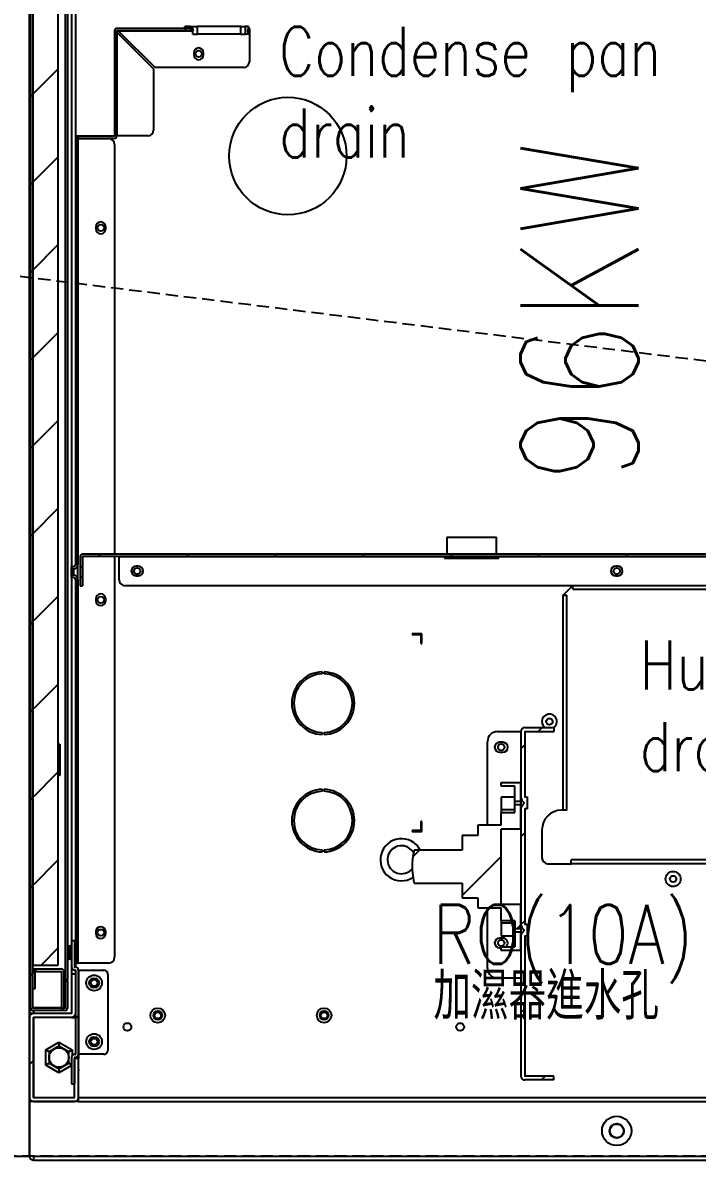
# Model space of a CAD drawing. Extents: x 225000 to 2157367, y 208400 to 840900.
# Drawn here: x 506562 to 506907, y 406400 to 406981 of the extents above; entities that cross this region are included whole.
import ezdxf
from ezdxf.enums import TextEntityAlignment as Align

# ---------------------------------------------------------------- set-up
doc = ezdxf.new("R2010")
doc.units = 0
doc.header["$LTSCALE"] = 10
doc.linetypes.add('XFDP20-DC-PH1$0$HIDDEN2', pattern=[0.1875, 0.125, -0.0625])
for name, color, linetype in [('XFDP20-DC-PH1$0$A-EQ (PH1)', 15, 'XFDP20-DC-PH1$0$HIDDEN2'), ('XFM2Q20-DC$0$EQUIP-01', 3, 'Continuous'), ('XFM2Q20-DC$0$RACK-DC1-600X1200', 6, 'Continuous')]:
    doc.layers.add(name, color=color, linetype=linetype)
doc.styles.add('XFM2Q20-DC$0$XOL30-HVAC-EQ-L194205$0$Standard', font='txt.shx', dxfattribs={"width": 0.8, "bigfont": 'chineset.shx'})
pattern_1 = [(45, (533989.176, 159660.624), (-22.45064, 22.45064), [])]

# ---------------------------------------------------------------- blocks, each defined once
blk = doc.blocks.new('XFDP20-DC-PH1')
at = {"layer": 'XFDP20-DC-PH1$0$A-EQ (PH1)', "ltscale": 5}
blk.add_line((500475.59, 207602.31, 0), (510205.59, 206402.31, 0), dxfattribs=at)
at = {"layer": 'XFDP20-DC-PH1$0$A-EQ (PH1)', "ltscale": 5, "elevation": 0}
blk.add_lwpolyline([(510205.59, 206402.31), (500475.59, 206402.31), (500475.59, 207602.31), (510205.59, 207602.31)], close=True, dxfattribs=at)
blk = doc.blocks.new('XFM2Q20-DC$0$RC-96 KW-加濕型')
at = {"layer": 'XFM2Q20-DC$0$EQUIP-01'}
h = blk.add_hatch(dxfattribs=at)
h.set_pattern_fill('ANSI31', color=256, scale=10, style=0)
h.set_pattern_definition(pattern_1)
edge = h.paths.add_edge_path(flags=0)
edge.add_line((537662.01, 160454.53), (537660.81, 160454.53))
edge.add_line((537660.81, 160454.53), (537660.81, 160440.74))
edge.add_arc((537660.8, 160440.74), 0.01, 270, 360, ccw=False)
edge.add_line((537660.8, 160440.73), (537644.32, 160440.73))
edge.add_arc((537644.32, 160440.74), 0.01, 180, 270, ccw=False)
edge.add_line((537644.31, 160440.74), (537644.31, 161375.32))
edge.add_arc((537644.32, 161375.32), 0.01, 90, 180, ccw=False)
edge.add_line((537644.32, 161375.33), (537660.8, 161375.33))
edge.add_arc((537660.8, 161375.32), 0.01, 0, 90, ccw=False)
edge.add_line((537660.81, 161375.32), (537660.81, 161361.53))
edge.add_line((537660.81, 161361.53), (537662.01, 161361.53))
edge.add_line((537662.01, 161361.53), (537662.01, 161375.32))
edge.add_arc((537660.8, 161375.32), 1.21, 0, 90)
edge.add_line((537660.8, 161376.53), (537644.32, 161376.53))
edge.add_arc((537644.32, 161375.32), 1.21, 90, 180)
edge.add_line((537643.11, 161375.32), (537643.11, 160440.74))
edge.add_arc((537644.32, 160440.74), 1.21, 180, 270)
edge.add_line((537644.32, 160439.53), (537660.8, 160439.53))
edge.add_arc((537660.8, 160440.74), 1.21, 270, 360)
edge.add_line((537662.01, 160440.74), (537662.01, 160454.53))
h = blk.add_hatch(dxfattribs=at)
h.set_pattern_fill('ANSI31', color=256, scale=10, style=0)
h.set_pattern_definition(pattern_1)
h.paths.add_polyline_path([(537657.31, 160462.73), (537657.31, 161353.33), (537644.31, 161353.33), (537644.31, 160462.73)], flags=0)
h = blk.add_hatch(dxfattribs=at)
h.set_pattern_fill('ANSI31', color=256, scale=10, style=0)
h.set_pattern_definition(pattern_1)
edge = h.paths.add_edge_path(flags=0)
edge.add_line((537664.01, 160666.34), (537664.01, 160665.11))
edge.add_line((537664.01, 160665.11), (537665, 160665.11))
edge.add_spline(control_points=[(537665, 160665.11), (537665.07, 160665.11), (537665.14, 160665.11), (537665.21, 160665.12), (537665.44, 160665.14), (537665.68, 160665.21), (537665.89, 160665.31), (537666.05, 160665.38), (537666.21, 160665.47), (537666.34, 160665.58), (537666.52, 160665.72), (537666.67, 160665.88), (537666.8, 160666.06), (537666.95, 160666.27), (537667.06, 160666.5), (537667.13, 160666.75), (537667.18, 160666.95), (537667.21, 160667.16), (537667.21, 160667.36)], knot_values=[0.012492, 0.012492, 0.012492, 0.012492, 0.012694, 0.012694, 0.012694, 0.01341, 0.01341, 0.01341, 0.013935, 0.013935, 0.013935, 0.014597, 0.014597, 0.014597, 0.015361, 0.015361, 0.015361, 0.015982, 0.015982, 0.015982, 0.015982], weights=[1, 1, 1, 1, 1, 1, 1, 1, 1, 1, 1, 1, 1, 1, 1, 1, 1, 1, 1], degree=3, periodic=0)
edge.add_line((537667.21, 160667.36), (537667.21, 160885.02))
edge.add_arc((537667.22, 160885.02), 0.01, 90, 180, ccw=False)
edge.add_line((537667.22, 160885.03), (537686, 160885.03))
edge.add_arc((537686, 160886.24), 1.21, 270, 360)
edge.add_line((537687.21, 160886.24), (537687.21, 160940.02))
edge.add_arc((537687.22, 160940.02), 0.01, 90, 180, ccw=False)
edge.add_line((537687.22, 160940.03), (537725.97, 160940.03))
edge.add_line((537725.97, 160940.03), (537725.97, 160941.23))
edge.add_line((537725.97, 160941.23), (537687.22, 160941.23))
edge.add_arc((537687.22, 160940.02), 1.21, 90, 180)
edge.add_line((537686.01, 160940.02), (537686.01, 160886.24))
edge.add_arc((537686, 160886.24), 0.01, 270, 360, ccw=False)
edge.add_line((537686, 160886.23), (537667.22, 160886.23))
edge.add_arc((537667.22, 160885.02), 1.21, 90, 180)
edge.add_line((537666.01, 160885.02), (537666.01, 160667.36))
edge.add_spline(control_points=[(537666.01, 160667.36), (537666.01, 160667.3), (537666.01, 160667.24), (537666, 160667.18), (537665.98, 160667.07), (537665.94, 160666.96), (537665.88, 160666.86), (537665.82, 160666.76), (537665.75, 160666.67), (537665.66, 160666.59), (537665.61, 160666.55), (537665.56, 160666.51), (537665.5, 160666.47), (537665.4, 160666.42), (537665.29, 160666.38), (537665.18, 160666.36), (537665.12, 160666.35), (537665.06, 160666.34), (537665, 160666.34)], knot_values=[0.005521, 0.005521, 0.005521, 0.005521, 0.005706, 0.005706, 0.005706, 0.006052, 0.006052, 0.006052, 0.006399, 0.006399, 0.006399, 0.006604, 0.006604, 0.006604, 0.006941, 0.006941, 0.006941, 0.007122, 0.007122, 0.007122, 0.007122], weights=[1, 1, 1, 1, 1, 1, 1, 1, 1, 1, 1, 1, 1, 1, 1, 1, 1, 1, 1], degree=3, periodic=0)
edge.add_line((537665, 160666.34), (537664.01, 160666.34))
h = blk.add_hatch(dxfattribs=at)
h.set_pattern_fill('ANSI31', color=256, scale=10, style=0)
h.set_pattern_definition(pattern_1)
edge = h.paths.add_edge_path(flags=0)
edge.add_line((537669.72, 160671.53), (538123.33, 160671.53))
edge.add_line((538123.33, 160671.53), (538123.33, 160672.73))
edge.add_line((538123.33, 160672.73), (537669.72, 160672.73))
edge.add_arc((537669.72, 160671.52), 1.21, 90, 180)
edge.add_line((537668.51, 160671.52), (537668.51, 160666.03))
edge.add_line((537668.51, 160666.03), (537669.71, 160666.03))
edge.add_line((537669.71, 160666.03), (537669.71, 160671.52))
edge.add_arc((537669.72, 160671.52), 0.01, 90, 180, ccw=False)
h = blk.add_hatch(dxfattribs=at)
h.set_pattern_fill('ANSI31', color=256, scale=10, style=0)
h.set_pattern_definition(pattern_1)
edge = h.paths.add_edge_path(flags=0)
edge.add_line((537667.21, 160463.74), (537667.21, 160659.7))
edge.add_spline(control_points=[(537667.21, 160659.7), (537667.21, 160659.83), (537667.2, 160659.95), (537667.18, 160660.08), (537667.16, 160660.21), (537667.12, 160660.35), (537667.07, 160660.48), (537666.98, 160660.73), (537666.84, 160660.97), (537666.66, 160661.18), (537666.5, 160661.37), (537666.3, 160661.54), (537666.07, 160661.66), (537665.86, 160661.79), (537665.61, 160661.88), (537665.36, 160661.92), (537665.24, 160661.94), (537665.12, 160661.95), (537665, 160661.95)], knot_values=[0.013074, 0.013074, 0.013074, 0.013074, 0.01345, 0.01345, 0.01345, 0.013861, 0.013861, 0.013861, 0.014671, 0.014671, 0.014671, 0.015433, 0.015433, 0.015433, 0.01619, 0.01619, 0.01619, 0.016548, 0.016548, 0.016548, 0.016548], weights=[1, 1, 1, 1, 1, 1, 1, 1, 1, 1, 1, 1, 1, 1, 1, 1, 1, 1, 1], degree=3, periodic=0)
edge.add_line((537665, 160661.95), (537664.01, 160661.95))
edge.add_line((537664.01, 160661.95), (537664.01, 160660.72))
edge.add_line((537664.01, 160660.72), (537665, 160660.72))
edge.add_spline(control_points=[(537665, 160660.72), (537665.02, 160660.72), (537665.04, 160660.72), (537665.06, 160660.72), (537665.18, 160660.71), (537665.29, 160660.69), (537665.39, 160660.64), (537665.5, 160660.6), (537665.6, 160660.53), (537665.68, 160660.46), (537665.77, 160660.38), (537665.84, 160660.28), (537665.89, 160660.18), (537665.95, 160660.08), (537665.98, 160659.97), (537666, 160659.86), (537666.01, 160659.8), (537666.01, 160659.75), (537666.01, 160659.7)], knot_values=[0.004605, 0.004605, 0.004605, 0.004605, 0.004665, 0.004665, 0.004665, 0.005007, 0.005007, 0.005007, 0.005354, 0.005354, 0.005354, 0.005702, 0.005702, 0.005702, 0.006049, 0.006049, 0.006049, 0.006206, 0.006206, 0.006206, 0.006206], weights=[1, 1, 1, 1, 1, 1, 1, 1, 1, 1, 1, 1, 1, 1, 1, 1, 1, 1, 1], degree=3, periodic=0)
edge.add_line((537666.01, 160659.7), (537666.01, 160463.74))
edge.add_line((537666.01, 160463.74), (537667.21, 160463.74))
h = blk.add_hatch(dxfattribs=at)
h.set_pattern_fill('ANSI31', color=256, scale=10, style=0)
h.set_pattern_definition(pattern_1)
edge = h.paths.add_edge_path(flags=0)
edge.add_arc((537895.62, 160582.02), 2.01, 90, 180)
edge.add_line((537893.61, 160582.02), (537893.61, 160548.71))
edge.add_spline(control_points=[(537893.61, 160548.71), (537893.61, 160548.57), (537893.62, 160548.43), (537893.65, 160548.29), (537893.69, 160548.01), (537893.78, 160547.73), (537893.9, 160547.47), (537894.06, 160547.12), (537894.29, 160546.8), (537894.53, 160546.5), (537894.66, 160546.34), (537894.79, 160546.19), (537894.92, 160546.03), (537894.98, 160545.96), (537895.03, 160545.88), (537895.08, 160545.79), (537895.11, 160545.74), (537895.14, 160545.68), (537895.15, 160545.62), (537895.16, 160545.59), (537895.16, 160545.56), (537895.16, 160545.53), (537895.16, 160545.48), (537895.15, 160545.42), (537895.13, 160545.37), (537895.09, 160545.26), (537895.02, 160545.16), (537894.95, 160545.07), (537894.63, 160544.66), (537894.27, 160544.27), (537894.01, 160543.81), (537893.85, 160543.52), (537893.73, 160543.2), (537893.66, 160542.87), (537893.63, 160542.7), (537893.61, 160542.53), (537893.61, 160542.36)], knot_values=[0.024267, 0.024267, 0.024267, 0.024267, 0.024675, 0.024675, 0.024675, 0.025525, 0.025525, 0.025525, 0.026669, 0.026669, 0.026669, 0.027266, 0.027266, 0.027266, 0.027555, 0.027555, 0.027555, 0.027737, 0.027737, 0.027737, 0.027826, 0.027826, 0.027826, 0.027988, 0.027988, 0.027988, 0.02834, 0.02834, 0.02834, 0.029905, 0.029905, 0.029905, 0.030908, 0.030908, 0.030908, 0.031425, 0.031425, 0.031425, 0.031425], weights=[1, 1, 1, 1, 1, 1, 1, 1, 1, 1, 1, 1, 1, 1, 1, 1, 1, 1, 1, 1, 1, 1, 1, 1, 1, 1, 1, 1, 1, 1, 1, 1, 1, 1, 1, 1, 1], degree=3, periodic=0)
edge.add_line((537893.61, 160542.36), (537893.61, 160483.71))
edge.add_spline(control_points=[(537893.61, 160483.71), (537893.61, 160483.57), (537893.62, 160483.43), (537893.65, 160483.29), (537893.69, 160483.01), (537893.78, 160482.73), (537893.9, 160482.47), (537894.06, 160482.12), (537894.29, 160481.8), (537894.53, 160481.5), (537894.66, 160481.34), (537894.79, 160481.19), (537894.92, 160481.03), (537894.98, 160480.96), (537895.03, 160480.88), (537895.08, 160480.79), (537895.11, 160480.74), (537895.14, 160480.68), (537895.15, 160480.62), (537895.16, 160480.59), (537895.16, 160480.56), (537895.16, 160480.53), (537895.16, 160480.48), (537895.15, 160480.42), (537895.13, 160480.37), (537895.09, 160480.26), (537895.02, 160480.16), (537894.95, 160480.07), (537894.63, 160479.66), (537894.27, 160479.27), (537894.01, 160478.81), (537893.85, 160478.52), (537893.73, 160478.2), (537893.66, 160477.87), (537893.63, 160477.7), (537893.61, 160477.53), (537893.61, 160477.36)], knot_values=[0.024267, 0.024267, 0.024267, 0.024267, 0.024675, 0.024675, 0.024675, 0.025525, 0.025525, 0.025525, 0.026669, 0.026669, 0.026669, 0.027266, 0.027266, 0.027266, 0.027555, 0.027555, 0.027555, 0.027737, 0.027737, 0.027737, 0.027826, 0.027826, 0.027826, 0.027988, 0.027988, 0.027988, 0.02834, 0.02834, 0.02834, 0.029905, 0.029905, 0.029905, 0.030908, 0.030908, 0.030908, 0.031425, 0.031425, 0.031425, 0.031425], weights=[1, 1, 1, 1, 1, 1, 1, 1, 1, 1, 1, 1, 1, 1, 1, 1, 1, 1, 1, 1, 1, 1, 1, 1, 1, 1, 1, 1, 1, 1, 1, 1, 1, 1, 1, 1, 1], degree=3, periodic=0)
edge.add_line((537893.61, 160477.36), (537893.61, 160406.04))
edge.add_arc((537895.62, 160406.04), 2.01, 180, 270)
edge.add_line((537895.62, 160404.03), (537910.52, 160404.03))
edge.add_line((537910.52, 160404.03), (537910.52, 160406.03))
edge.add_line((537910.52, 160406.03), (537895.62, 160406.03))
edge.add_arc((537895.62, 160406.04), 0.01, 180, 270, ccw=False)
edge.add_line((537895.61, 160406.04), (537895.61, 160477.36))
edge.add_spline(control_points=[(537895.61, 160477.36), (537895.61, 160477.36), (537895.61, 160477.36), (537895.61, 160477.37), (537895.61, 160477.38), (537895.62, 160477.39), (537895.62, 160477.4), (537895.63, 160477.42), (537895.63, 160477.43), (537895.64, 160477.43), (537895.65, 160477.44), (537895.66, 160477.45), (537895.66, 160477.45), (537895.67, 160477.46), (537895.68, 160477.46), (537895.69, 160477.47), (537895.7, 160477.47), (537895.71, 160477.47), (537895.71, 160477.47)], knot_values=[0.000098, 0.000098, 0.000098, 0.000098, 0.000109, 0.000109, 0.000109, 0.000147, 0.000147, 0.000147, 0.000181, 0.000181, 0.000181, 0.000213, 0.000213, 0.000213, 0.000243, 0.000243, 0.000243, 0.000263, 0.000263, 0.000263, 0.000263], weights=[1, 1, 1, 1, 1, 1, 1, 1, 1, 1, 1, 1, 1, 1, 1, 1, 1, 1, 1], degree=3, periodic=0)
edge.add_line((537895.71, 160477.47), (537896.81, 160477.47))
edge.add_line((537896.81, 160477.47), (537896.81, 160483.6))
edge.add_line((537896.81, 160483.6), (537895.71, 160483.6))
edge.add_spline(control_points=[(537895.71, 160483.6), (537895.71, 160483.6), (537895.7, 160483.6), (537895.7, 160483.6), (537895.69, 160483.6), (537895.68, 160483.6), (537895.68, 160483.6), (537895.66, 160483.61), (537895.65, 160483.62), (537895.65, 160483.62), (537895.64, 160483.63), (537895.63, 160483.64), (537895.62, 160483.66), (537895.62, 160483.67), (537895.61, 160483.68), (537895.61, 160483.7), (537895.61, 160483.7), (537895.61, 160483.7), (537895.61, 160483.71)], knot_values=[0.000647, 0.000647, 0.000647, 0.000647, 0.000664, 0.000664, 0.000664, 0.000685, 0.000685, 0.000685, 0.000723, 0.000723, 0.000723, 0.000764, 0.000764, 0.000764, 0.000789, 0.000789, 0.000789, 0.000814, 0.000814, 0.000814, 0.000814], weights=[1, 1, 1, 1, 1, 1, 1, 1, 1, 1, 1, 1, 1, 1, 1, 1, 1, 1, 1], degree=3, periodic=0)
edge.add_line((537895.61, 160483.71), (537895.61, 160542.36))
edge.add_spline(control_points=[(537895.61, 160542.36), (537895.61, 160542.36), (537895.61, 160542.36), (537895.61, 160542.37), (537895.61, 160542.38), (537895.62, 160542.39), (537895.62, 160542.4), (537895.63, 160542.42), (537895.63, 160542.43), (537895.64, 160542.43), (537895.65, 160542.44), (537895.66, 160542.45), (537895.66, 160542.45), (537895.67, 160542.46), (537895.68, 160542.46), (537895.69, 160542.47), (537895.7, 160542.47), (537895.71, 160542.47), (537895.71, 160542.47)], knot_values=[0.000098, 0.000098, 0.000098, 0.000098, 0.000109, 0.000109, 0.000109, 0.000147, 0.000147, 0.000147, 0.000181, 0.000181, 0.000181, 0.000213, 0.000213, 0.000213, 0.000243, 0.000243, 0.000243, 0.000263, 0.000263, 0.000263, 0.000263], weights=[1, 1, 1, 1, 1, 1, 1, 1, 1, 1, 1, 1, 1, 1, 1, 1, 1, 1, 1], degree=3, periodic=0)
edge.add_line((537895.71, 160542.47), (537896.81, 160542.47))
edge.add_line((537896.81, 160542.47), (537896.81, 160548.6))
edge.add_line((537896.81, 160548.6), (537895.71, 160548.6))
edge.add_spline(control_points=[(537895.71, 160548.6), (537895.71, 160548.6), (537895.7, 160548.6), (537895.7, 160548.6), (537895.69, 160548.6), (537895.68, 160548.6), (537895.68, 160548.6), (537895.66, 160548.61), (537895.65, 160548.62), (537895.65, 160548.62), (537895.64, 160548.63), (537895.63, 160548.64), (537895.62, 160548.66), (537895.62, 160548.67), (537895.61, 160548.68), (537895.61, 160548.7), (537895.61, 160548.7), (537895.61, 160548.7), (537895.61, 160548.71)], knot_values=[0.000647, 0.000647, 0.000647, 0.000647, 0.000664, 0.000664, 0.000664, 0.000685, 0.000685, 0.000685, 0.000723, 0.000723, 0.000723, 0.000764, 0.000764, 0.000764, 0.000789, 0.000789, 0.000789, 0.000814, 0.000814, 0.000814, 0.000814], weights=[1, 1, 1, 1, 1, 1, 1, 1, 1, 1, 1, 1, 1, 1, 1, 1, 1, 1, 1], degree=3, periodic=0)
edge.add_line((537895.61, 160548.71), (537895.61, 160582.02))
edge.add_arc((537895.62, 160582.02), 0.01, 90, 180, ccw=False)
edge.add_line((537895.62, 160582.03), (537910.61, 160582.03))
edge.add_line((537910.61, 160582.03), (537910.61, 160584.03))
edge.add_line((537910.61, 160584.03), (537895.62, 160584.03))
h = blk.add_hatch(dxfattribs=at)
h.set_pattern_fill('ANSI31', color=256, scale=10, style=0)
h.set_pattern_definition(pattern_1)
h.paths.add_polyline_path([(537893.61, 160555.93), (537883.61, 160555.93), (537883.61, 160554.08), (537890.61, 160554.08), (537890.61, 160546.47), (537893.61, 160546.47)], flags=0)
h = blk.add_hatch(dxfattribs=at)
h.set_pattern_fill('ANSI31', color=256, scale=10, style=0)
h.set_pattern_definition(pattern_1)
edge = h.paths.add_edge_path(flags=0)
edge.add_line((537863.61, 160504.62), (537863.61, 160497.16))
edge.add_line((537863.61, 160497.16), (537871.61, 160497.16))
edge.add_line((537871.61, 160497.16), (537871.61, 160491.92))
edge.add_line((537871.61, 160491.92), (537883.61, 160491.92))
edge.add_line((537883.61, 160491.92), (537883.61, 160485.31))
edge.add_line((537883.61, 160485.31), (537890.61, 160485.31))
edge.add_line((537890.61, 160485.31), (537890.61, 160481.47))
edge.add_line((537890.61, 160481.47), (537893.61, 160481.47))
edge.add_line((537893.61, 160481.47), (537893.61, 160493.91))
edge.add_line((537893.61, 160493.91), (537883.61, 160493.91))
edge.add_line((537883.61, 160493.91), (537883.61, 160532.16))
edge.add_line((537883.61, 160532.16), (537893.61, 160532.16))
edge.add_line((537893.61, 160532.16), (537893.61, 160544.59))
edge.add_line((537893.61, 160544.59), (537890.61, 160544.59))
edge.add_line((537890.61, 160544.59), (537890.61, 160540.75))
edge.add_line((537890.61, 160540.75), (537883.61, 160540.75))
edge.add_line((537883.61, 160540.75), (537883.61, 160534.14))
edge.add_line((537883.61, 160534.14), (537871.61, 160534.14))
edge.add_line((537871.61, 160534.14), (537871.61, 160528.91))
edge.add_line((537871.61, 160528.91), (537863.61, 160528.91))
edge.add_line((537863.61, 160528.91), (537863.61, 160521.44))
edge.add_line((537863.61, 160521.44), (537839.11, 160521.44))
edge.add_spline(control_points=[(537839.11, 160521.44), (537838.6, 160519.32), (537838.27, 160517.14), (537838.14, 160514.96), (537837.95, 160511.52), (537838.3, 160508.01), (537839.1, 160504.65), (537839.11, 160504.64), (537839.11, 160504.63), (537839.11, 160504.62)], knot_values=[0.036126, 0.036126, 0.036126, 0.036126, 0.042615, 0.042615, 0.042615, 0.052873, 0.052873, 0.052873, 0.052907, 0.052907, 0.052907, 0.052907], weights=[1, 1, 1, 1, 1, 1, 1, 1, 1, 1], degree=3, periodic=0)
edge.add_line((537839.11, 160504.62), (537863.61, 160504.62))
h = blk.add_hatch(dxfattribs=at)
h.set_pattern_fill('ANSI31', color=256, scale=10, style=0)
h.set_pattern_definition(pattern_1)
edge = h.paths.add_edge_path(flags=0)
edge.add_arc((537665.62, 160461.74), 1.61, 180, 270)
edge.add_line((537665.62, 160460.13), (537666, 160460.13))
edge.add_arc((537666, 160460.12), 0.01, 0, 90, ccw=False)
edge.add_line((537666.01, 160460.12), (537666.01, 160417.14))
edge.add_arc((537666, 160417.14), 0.01, 270, 360, ccw=False)
edge.add_line((537666, 160417.13), (537665.62, 160417.13))
edge.add_arc((537665.62, 160415.52), 1.61, 90, 180)
edge.add_line((537664.01, 160415.52), (537664.01, 160402.13))
edge.add_line((537664.01, 160402.13), (537665.61, 160402.13))
edge.add_line((537665.61, 160402.13), (537665.61, 160415.52))
edge.add_arc((537665.62, 160415.52), 0.01, 90, 180, ccw=False)
edge.add_line((537665.62, 160415.53), (537666, 160415.53))
edge.add_arc((537666, 160417.14), 1.61, 270, 360)
edge.add_line((537667.61, 160417.14), (537667.61, 160460.12))
edge.add_arc((537666, 160460.12), 1.61, 0, 90)
edge.add_line((537666, 160461.73), (537665.62, 160461.73))
edge.add_arc((537665.62, 160461.74), 0.01, 180, 270, ccw=False)
edge.add_line((537665.61, 160461.74), (537665.61, 160475.13))
edge.add_line((537665.61, 160475.13), (537664.01, 160475.13))
edge.add_line((537664.01, 160475.13), (537664.01, 160461.74))
h = blk.add_hatch(dxfattribs=at)
h.set_pattern_fill('ANSI31', color=256, scale=10, style=0)
h.set_pattern_definition(pattern_1)
edge = h.paths.add_edge_path(flags=0)
edge.add_line((537644.31, 160459.52), (537644.31, 160450.73))
edge.add_line((537644.31, 160450.73), (537645.51, 160450.73))
edge.add_line((537645.51, 160450.73), (537645.51, 160459.52))
edge.add_arc((537645.52, 160459.52), 0.01, 90, 180, ccw=False)
edge.add_line((537645.52, 160459.53), (537659, 160459.53))
edge.add_arc((537659, 160459.52), 0.01, 0, 90, ccw=False)
edge.add_line((537659.01, 160459.52), (537659.01, 160440.73))
edge.add_line((537659.01, 160440.73), (537660.21, 160440.73))
edge.add_line((537660.21, 160440.73), (537660.21, 160459.52))
edge.add_arc((537659, 160459.52), 1.21, 0, 90)
edge.add_line((537659, 160460.73), (537645.52, 160460.73))
edge.add_arc((537645.52, 160459.52), 1.21, 90, 180)
h = blk.add_hatch(dxfattribs=at)
h.set_pattern_fill('ANSI31', color=256, scale=10, style=0)
h.set_pattern_definition(pattern_1)
edge = h.paths.add_edge_path(flags=0)
edge.add_line((537644.61, 160395.04), (537644.61, 160436.02))
edge.add_arc((537644.62, 160436.02), 0.01, 90, 180, ccw=False)
edge.add_line((537644.62, 160436.03), (537664, 160436.03))
edge.add_arc((537664, 160438.04), 2.01, 270, 360)
edge.add_line((537666.01, 160438.04), (537666.01, 160458.03))
edge.add_line((537666.01, 160458.03), (537664.01, 160458.03))
edge.add_line((537664.01, 160458.03), (537664.01, 160438.04))
edge.add_arc((537664, 160438.04), 0.01, 270, 360, ccw=False)
edge.add_line((537664, 160438.03), (537644.62, 160438.03))
edge.add_arc((537644.62, 160436.02), 2.01, 90, 180)
edge.add_line((537642.61, 160436.02), (537642.61, 160395.04))
edge.add_arc((537644.62, 160395.04), 2.01, 180, 270)
edge.add_line((537644.62, 160393.03), (537665.6, 160393.03))
edge.add_arc((537665.6, 160395.04), 2.01, 270, 360)
edge.add_line((537667.61, 160395.04), (537667.61, 160408.68))
edge.add_spline(control_points=[(537667.61, 160408.68), (537667.61, 160408.76), (537667.6, 160408.84), (537667.6, 160408.92), (537667.59, 160409.14), (537667.6, 160409.36), (537667.61, 160409.58)], knot_values=[0.006519, 0.006519, 0.006519, 0.006519, 0.006757, 0.006757, 0.006757, 0.007417, 0.007417, 0.007417, 0.007417], weights=[1, 1, 1, 1, 1, 1, 1], degree=3, periodic=0)
edge.add_line((537667.61, 160409.58), (537667.61, 160415.03))
edge.add_line((537667.61, 160415.03), (537665.61, 160415.03))
edge.add_line((537665.61, 160415.03), (537665.61, 160395.04))
edge.add_arc((537665.6, 160395.04), 0.01, 270, 360, ccw=False)
edge.add_line((537665.6, 160395.03), (537644.62, 160395.03))
edge.add_arc((537644.62, 160395.04), 0.01, 180, 270, ccw=False)
for p, q in [((537642.61, 161378.03), (537642.61, 160438.03)), ((537664, 161378.03), (537664, 160472.88)), ((537643.11, 160440.74), (537643.11, 161375.32)), ((537644.31, 160440.74), (537644.31, 161375.32)), ((537660.8, 161375.23), (537660.8, 160440.83)), ((537660.81, 161360.82), (537660.81, 160455.24)), ((537662.01, 161360.82), (537662.01, 160455.24)), ((537664.01, 161358.03), (537664.01, 160666.34)), ((537644.31, 161353.33), (537644.31, 160462.73)), ((537657.31, 160462.73), (537657.31, 161353.33)), ((537666.02, 161310.66), (537666.02, 160885.18)), ((537721.92, 160942.23), (537721.92, 160941.23)), ((537721.97, 160942.23), (537721.92, 160942.23)), ((537721.97, 160941.23), (537721.97, 160942.23)), ((537724.61, 160942.23), (537721.97, 160942.23)), ((537724.61, 160941.23), (537724.61, 160942.23)), ((537724.61, 160942.23), (537728.17, 160942.23)), ((537728.17, 160942.23), (537728.17, 160938.23)), ((537750.57, 160942.23), (537728.17, 160942.23)), ((537750.57, 160942.23), (537752.85, 160942.23)), ((537750.57, 160938.23), (537750.57, 160942.23)), ((537752.85, 160942.23), (537752.85, 160938.23)), ((537754.51, 160942.23), (537752.85, 160942.23)), ((537686.01, 160940.02), (537686.01, 160886.24)), ((537687.21, 160940.02), (537687.21, 160886.24)), ((537725.97, 160941.23), (537687.22, 160941.23)), ((537725.97, 160940.03), (537687.22, 160940.03)), ((537687.22, 160939.31), (537687.22, 160939.67)), ((537687.22, 160886.33), (537687.22, 160939.31)), ((537706.01, 160920.52), (537687.22, 160939.31)), ((537687.58, 160940.03), (537687.93, 160940.02)), ((537687.93, 160940.02), (537706.72, 160921.23)), ((537687.93, 160940.02), (537725.97, 160940.02)), ((537724.61, 160941.23), (537725.97, 160941.23)), ((537725.97, 160938.23), (537725.97, 160941.23)), ((537725.97, 160941.23), (537725.97, 160940.03)), ((537725.97, 160938.23), (537728.17, 160938.23)), ((537750.57, 160938.23), (537728.17, 160938.23)), ((537750.57, 160938.23), (537752.85, 160938.23)), ((537754.51, 160938.23), (537752.85, 160938.23)), ((537754.97, 160940.03), (537754.04, 160940.03)), ((537754.04, 160940.02), (537754.97, 160940.02)), ((537754.06, 160939.69), (537754.77, 160939.69)), ((537754.07, 160941.23), (537754.97, 160941.23)), ((537754.77, 160939.23), (537754.77, 160939.69)), ((537754.97, 160941.23), (537754.97, 160940.03)), ((537754.97, 160940.02), (537754.97, 160940.03)), ((537754.97, 160940.02), (537754.97, 160924.23)), ((537726.51, 160928.73), (537726.51, 160927.73)), ((537731.51, 160927.73), (537731.51, 160928.73)), ((537706.01, 160920.52), (537706.01, 160889.33)), ((537751.97, 160921.23), (537706.72, 160921.23)), ((537666.01, 160885.02), (537666.01, 160667.36)), ((537667.21, 160885.02), (537667.21, 160667.36)), ((537667.22, 160884.93), (537667.21, 160884.93)), ((537686, 160886.23), (537667.22, 160886.23)), ((537686, 160885.03), (537667.22, 160885.03)), ((537667.22, 160463.74), (537667.22, 160884.93)), ((537667.22, 160884.93), (537683.01, 160884.93)), ((537687.21, 160886.33), (537687.22, 160886.33)), ((537703.01, 160886.33), (537687.22, 160886.33)), ((537686.01, 160881.93), (537686.01, 160672.73)), ((537676.51, 160839.84), (537676.51, 160838.84)), ((537681.51, 160838.84), (537681.51, 160839.84)), ((537855.81, 160681.33), (537855.81, 160672.73)), ((537855.81, 160681.33), (537880.24, 160681.33)), ((537880.24, 160681.33), (537881.21, 160681.33)), ((537881.21, 160672.73), (537881.21, 160681.33)), ((537668.51, 160671.52), (537668.51, 160666.03)), ((537669.71, 160671.52), (537669.71, 160666.03)), ((538123.33, 160672.73), (537669.72, 160672.73)), ((538123.33, 160671.53), (537669.72, 160671.53)), ((537686.01, 160671.53), (537686.01, 160466.74)), ((537688.41, 160671.53), (537688.41, 160671.52)), ((537688.41, 160659.53), (537688.41, 160671.52)), ((537688.41, 160671.52), (537854.61, 160671.52)), ((537854.61, 160671.53), (537854.61, 160670.53)), ((537854.61, 160670.53), (537881.35, 160670.53)), ((537881.35, 160670.53), (537882.41, 160670.53)), ((537882.41, 160670.53), (537882.41, 160671.53)), ((537882.41, 160671.52), (538121.01, 160671.52)), ((537664.01, 160666.34), (537665, 160666.34)), ((537664.01, 160665.11), (537664.01, 160666.34)), ((537664.01, 160665.11), (537665, 160665.11)), ((537664.01, 160661.95), (537664.01, 160665.11)), ((537665, 160665.11), (537665, 160661.95)), ((537667.21, 160659.7), (537667.21, 160667.36)), ((537669.71, 160666.03), (537668.51, 160666.03)), ((537668.51, 160666.03), (537668.51, 160661.03)), ((537669.71, 160666.03), (537669.71, 160661.03)), ((537698.11, 160666.53), (537697.11, 160666.53)), ((537943.11, 160666.53), (537942.11, 160666.53)), ((537664.01, 160660.72), (537664.01, 160661.95)), ((537665, 160661.95), (537664.01, 160661.95)), ((537665, 160660.72), (537664.01, 160660.72)), ((537664.01, 160660.72), (537664.01, 160475.13)), ((537666.01, 160659.7), (537666.01, 160463.74)), ((537667.21, 160659.7), (537667.21, 160463.74)), ((537668.51, 160661.03), (537669.71, 160661.03)), ((537668.51, 160661.03), (537668.51, 160656.53)), ((537669.71, 160661.03), (537669.71, 160656.53)), ((537697.11, 160661.53), (537698.11, 160661.53)), ((537942.11, 160661.53), (537943.11, 160661.53)), ((537668.51, 160656.53), (537669.71, 160656.53)), ((538193.81, 160656.53), (537691.41, 160656.53)), ((537915.2, 160651.73), (537915.21, 160651.73)), ((537915.2, 160541.83), (537915.2, 160651.73)), ((537915.21, 160651.73), (537920.01, 160656.53)), ((537917.21, 160541.83), (537917.21, 160651.72)), ((537920.22, 160654.73), (538182.62, 160654.73)), ((537676.51, 160649.84), (537676.51, 160648.84)), ((537681.51, 160648.84), (537681.51, 160649.84)), ((537838.11, 160632.03), (537838.11, 160631.53)), ((537843.11, 160632.03), (537838.11, 160632.03)), ((537838.11, 160631.53), (537842.61, 160631.53)), ((537842.61, 160631.53), (537842.61, 160627.03)), ((537843.11, 160627.03), (537843.11, 160632.03)), ((537842.61, 160627.03), (537843.11, 160627.03)), ((537792.11, 160612.52), (537792.11, 160611.52)), ((537793.11, 160611.52), (537793.11, 160612.52)), ((537792.11, 160581.54), (537792.11, 160580.54)), ((537793.11, 160580.54), (537793.11, 160581.54)), ((537881.61, 160582.02), (537893.6, 160582.02)), ((537893.61, 160582.02), (537893.6, 160582.02)), ((537893.6, 160582.02), (537893.6, 160555.93)), ((537893.61, 160582.02), (537893.61, 160548.71)), ((537895.61, 160582.02), (537895.61, 160548.71)), ((537895.62, 160584.03), (537910.61, 160584.03)), ((537895.62, 160582.03), (537910.61, 160582.03)), ((537910.61, 160582.03), (537910.61, 160584.03)), ((537657.31, 160575.53), (537658.01, 160575.53)), ((537658.01, 160575.53), (537658.01, 160559.53)), ((537876.61, 160534.14), (537876.61, 160577.02)), ((537884.47, 160576.53), (537882.75, 160576.53)), ((537882.75, 160571.53), (537884.47, 160571.53)), ((537658.01, 160559.53), (537657.31, 160559.53)), ((537792.11, 160552.52), (537792.11, 160551.52)), ((537793.11, 160551.52), (537793.11, 160552.52)), ((537883.61, 160554.08), (537883.61, 160555.93)), ((537883.61, 160555.93), (537893.61, 160555.93)), ((537890.61, 160554.08), (537883.61, 160554.08)), ((537890.61, 160546.47), (537890.61, 160554.08)), ((537893.61, 160546.47), (537893.61, 160555.93)), ((537883.61, 160548.52), (537883.61, 160542)), ((537890.61, 160548.52), (537883.61, 160548.52)), ((537890.61, 160546.47), (537893.61, 160546.47)), ((537890.61, 160544.59), (537890.61, 160546.47)), ((537893.61, 160546.47), (537893.61, 160544.59)), ((537895.71, 160548.6), (537896.81, 160548.6)), ((537896.81, 160548.6), (537896.81, 160542.47)), ((537890.61, 160542), (537883.61, 160542)), ((537883.61, 160542), (537883.61, 160540.75)), ((537883.61, 160534.14), (537883.61, 160540.75)), ((537883.61, 160540.75), (537890.61, 160540.75)), ((537890.61, 160540.75), (537890.61, 160544.59)), ((537893.61, 160544.59), (537890.61, 160544.59)), ((537893.61, 160532.16), (537893.61, 160544.59)), ((537893.61, 160542.36), (537893.61, 160483.71)), ((537895.61, 160542.36), (537895.61, 160483.71)), ((537896.81, 160542.47), (537895.71, 160542.47)), ((537915.2, 160541.83), (537914.42, 160541.83)), ((537917.21, 160541.83), (537915.2, 160541.83)), ((537843.11, 160536.03), (537842.61, 160536.03)), ((537842.61, 160536.03), (537842.61, 160531.53)), ((537843.11, 160531.03), (537843.11, 160536.03)), ((537842.61, 160531.53), (537838.11, 160531.53)), ((537838.11, 160531.53), (537838.11, 160531.03)), ((537838.11, 160531.03), (537843.11, 160531.03)), ((537863.61, 160528.91), (537863.61, 160521.44)), ((537871.61, 160528.91), (537863.61, 160528.91)), ((537871.61, 160534.14), (537871.61, 160528.91)), ((537883.61, 160534.14), (537871.61, 160534.14)), ((537893.61, 160532.16), (537883.61, 160532.16)), ((537883.61, 160493.91), (537883.61, 160532.16)), ((537893.6, 160532.16), (537893.6, 160493.91)), ((537904.42, 160531.83), (537904.42, 160517.52)), ((537792.11, 160521.54), (537792.11, 160520.54)), ((537793.11, 160520.54), (537793.11, 160521.54)), ((537863.61, 160521.44), (537839.11, 160521.44)), ((537907.42, 160514.52), (537919.22, 160514.52)), ((537919.22, 160514.52), (537919.22, 160514.31)), ((537919.22, 160514.31), (537919.42, 160514.31)), ((537919.42, 160514.51), (537919.42, 160516.52)), ((538183.42, 160516.52), (537919.42, 160516.52)), ((537919.42, 160514.31), (537919.42, 160514.51)), ((538183.42, 160514.51), (537919.42, 160514.51)), ((537839.11, 160504.62), (537863.61, 160504.62)), ((537863.61, 160504.62), (537863.61, 160497.16)), ((537863.61, 160497.16), (537871.61, 160497.16)), ((537871.61, 160497.16), (537871.61, 160491.92)), ((537871.61, 160491.92), (537883.61, 160491.92)), ((537876.61, 160461.03), (537876.61, 160491.92)), ((537883.61, 160493.91), (537893.61, 160493.91)), ((537883.61, 160485.31), (537883.61, 160491.92)), ((537893.61, 160481.47), (537893.61, 160493.91)), ((537890.61, 160485.31), (537883.61, 160485.31)), ((537883.61, 160485.31), (537883.61, 160484.07)), ((537890.61, 160484.07), (537883.61, 160484.07)), ((537883.61, 160484.07), (537883.61, 160477.54)), ((537890.61, 160485.31), (537890.61, 160481.47)), ((537895.71, 160483.6), (537896.81, 160483.6)), ((537896.81, 160483.6), (537896.81, 160477.47)), ((537676.51, 160479.84), (537676.51, 160478.84)), ((537681.51, 160478.84), (537681.51, 160479.84)), ((537890.61, 160477.54), (537883.61, 160477.54)), ((537890.61, 160481.47), (537893.61, 160481.47)), ((537890.61, 160481.47), (537890.61, 160479.59)), ((537893.61, 160479.59), (537890.61, 160479.59)), ((537890.61, 160479.59), (537890.61, 160471.99)), ((537893.61, 160481.47), (537893.61, 160479.59)), ((537893.61, 160470.14), (537893.61, 160479.59)), ((537893.61, 160477.36), (537893.61, 160406.04)), ((537895.61, 160477.36), (537895.61, 160406.04)), ((537896.81, 160477.47), (537895.71, 160477.47)), ((537663.4, 160472.38), (537662.41, 160472.38)), ((537662.41, 160472.38), (537662.41, 160465.88)), ((537663.4, 160465.88), (537663.4, 160472.38)), ((537664.01, 160475.13), (537664.01, 160461.74)), ((537665.61, 160475.13), (537664.01, 160475.13)), ((537665.61, 160475.13), (537665.61, 160461.74)), ((537884.47, 160476.53), (537882.75, 160476.53)), ((537882.75, 160471.53), (537883.61, 160471.53)), ((537883.61, 160470.14), (537883.61, 160471.99)), ((537883.61, 160471.99), (537890.61, 160471.99)), ((537662.41, 160465.88), (537663.4, 160465.88)), ((537664, 160465.38), (537664, 160438.03)), ((537893.61, 160470.14), (537883.61, 160470.14)), ((537893.6, 160470.14), (537893.6, 160456.03)), ((537644.31, 160462.73), (537657.31, 160462.73)), ((537644.31, 160450.73), (537644.31, 160459.52)), ((537644.32, 160459.68), (537644.32, 160462.73)), ((537645.51, 160450.73), (537645.51, 160459.52)), ((537645.52, 160460.73), (537659, 160460.73)), ((537645.52, 160459.53), (537659, 160459.53)), ((537659.01, 160459.52), (537659.01, 160440.73)), ((537660.21, 160459.52), (537660.21, 160440.73)), ((537664.01, 160461.74), (537664.01, 160458.03)), ((537665.62, 160461.73), (537666, 160461.73)), ((537665.62, 160460.13), (537666, 160460.13)), ((537666.01, 160463.74), (537667.21, 160463.74)), ((537666.01, 160460.12), (537666.01, 160417.14)), ((537666.02, 160463.74), (537666.02, 160461.73)), ((537667.21, 160463.74), (537667.22, 160463.74)), ((537683.01, 160463.74), (537667.22, 160463.74)), ((537667.61, 160460.12), (537667.61, 160417.14)), ((537667.62, 160460.12), (537667.61, 160460.12)), ((537667.62, 160417.14), (537667.62, 160460.12)), ((537667.62, 160460.12), (537680.61, 160460.12)), ((537662.01, 160455.24), (537660.81, 160455.24)), ((537660.81, 160454.53), (537660.81, 160455.24)), ((537660.81, 160454.53), (537660.81, 160440.74)), ((537660.81, 160454.53), (537662.01, 160454.53)), ((537662.01, 160454.53), (537662.01, 160455.24)), ((537662.01, 160454.53), (537662.01, 160440.74)), ((537664.01, 160458.03), (537664.01, 160438.04)), ((537666.01, 160458.03), (537664.01, 160458.03)), ((537666.01, 160458.03), (537666.01, 160438.04)), ((537682.61, 160458.12), (537682.61, 160419.14)), ((537893.6, 160456.03), (537881.61, 160456.03)), ((537893.6, 160456.03), (537893.61, 160456.03)), ((537644.31, 160450.73), (537645.51, 160450.73)), ((537644.32, 160440.83), (537644.32, 160450.73)), ((537644.62, 160438.03), (537642.61, 160438.03)), ((537642.61, 160436.02), (537642.61, 160395.04)), ((537644.31, 160440.83), (537644.32, 160440.83)), ((537659.01, 160440.83), (537644.32, 160440.83)), ((537660.8, 160440.73), (537644.32, 160440.73)), ((537660.8, 160439.53), (537644.32, 160439.53)), ((537644.61, 160436.02), (537644.61, 160395.04)), ((537644.62, 160435.92), (537644.61, 160435.92)), ((537644.62, 160440.83), (537644.62, 160440.73)), ((537644.62, 160439.53), (537644.62, 160438.03)), ((537664, 160438.03), (537644.62, 160438.03)), ((537664, 160436.03), (537644.62, 160436.03)), ((537644.62, 160395.14), (537644.62, 160435.92)), ((537665.61, 160435.92), (537644.62, 160435.92)), ((537659.01, 160440.73), (537660.21, 160440.73)), ((537660.8, 160440.83), (537660.21, 160440.83)), ((537660.8, 160440.83), (537660.81, 160441.18)), ((537664, 160436.03), (537666.01, 160436.03)), ((537650.86, 160419.43), (537657.61, 160423.33)), ((537652.59, 160418.43), (537650.86, 160419.43)), ((537650.86, 160411.63), (537650.86, 160419.43)), ((537657.61, 160421.33), (537652.59, 160418.43)), ((537657.61, 160423.33), (537664.36, 160419.43)), ((537657.61, 160423.33), (537657.61, 160421.33)), ((537662.63, 160418.43), (537657.61, 160421.33)), ((537664.36, 160419.43), (537662.63, 160418.43)), ((537664.36, 160419.43), (537664.36, 160416.52)), ((537652.59, 160418.43), (537652.59, 160412.63)), ((537662.63, 160412.63), (537662.63, 160418.43)), ((537664.01, 160415.52), (537664.01, 160402.13)), ((537665.61, 160415.52), (537665.61, 160402.13)), ((537665.61, 160395.04), (537665.61, 160415.03)), ((537667.61, 160415.03), (537665.61, 160415.03)), ((537666, 160417.13), (537665.62, 160417.13)), ((537666, 160415.53), (537665.62, 160415.53)), ((537667.61, 160417.14), (537667.62, 160417.14)), ((537667.61, 160417.14), (537667.61, 160415.03)), ((537667.61, 160409.58), (537667.61, 160415.03)), ((537680.61, 160417.14), (537667.62, 160417.14)), ((537652.59, 160412.63), (537650.86, 160411.63)), ((537657.61, 160407.74), (537650.86, 160411.63)), ((537652.59, 160412.63), (537657.61, 160409.74)), ((537657.61, 160409.74), (537662.63, 160412.63)), ((537664.01, 160411.43), (537657.61, 160407.74)), ((537657.61, 160409.74), (537657.61, 160407.74)), ((537664.01, 160411.84), (537662.63, 160412.63)), ((537667.61, 160409.58), (537667.61, 160408.68)), ((537667.61, 160395.04), (537667.61, 160408.68)), ((537664.01, 160402.13), (537665.61, 160402.13)), ((537910.52, 160406.03), (537895.62, 160406.03)), ((537910.52, 160404.03), (537895.62, 160404.03)), ((537910.52, 160404.03), (537910.52, 160406.03)), ((537642.61, 160393.02), (537642.61, 160365.13)), ((537667.61, 160393.02), (537642.61, 160393.02)), ((537644.61, 160395.14), (537644.62, 160395.14)), ((537644.62, 160395.14), (537665.61, 160395.14)), ((537644.62, 160395.03), (537665.6, 160395.03)), ((537644.62, 160393.03), (537665.6, 160393.03)), ((537667.61, 160395.04), (538217.61, 160395.04)), ((537667.61, 160393.03), (537667.61, 160395.04)), ((537667.61, 160393.03), (538217.61, 160393.03)), ((537667.61, 160393.03), (537667.61, 160393.02)), ((537667.61, 160393.02), (538217.61, 160393.02)), ((537644.71, 160365.13), (537642.61, 160365.13)), ((537642.61, 160365.04), (537642.61, 160365.13)), ((537644.61, 160365.04), (537642.61, 160365.04)), ((537644.61, 160365.04), (537644.61, 160365.13)), ((537644.62, 160365.03), (537644.62, 160363.03)), ((537644.71, 160365.03), (537644.62, 160365.03)), ((537644.71, 160363.03), (537644.62, 160363.03)), ((537644.71, 160365.13), (537644.71, 160365.04)), ((537644.71, 160365.04), (538240.51, 160365.04)), ((537644.71, 160365.04), (537644.71, 160363.03)), ((537644.71, 160363.03), (538240.51, 160363.03))]:
    blk.add_line(p, q, dxfattribs=at)
at = {"layer": 'XFM2Q20-DC$0$EQUIP-01', "flags": 128}
for points in [[(537838.25, 160512.13), (537837.77, 160511.58), (537836.54, 160510.56)], [(537666.01, 160435.88), (537666, 160435.88), (537665.61, 160435.92)]]:
    blk.add_lwpolyline(points, dxfattribs=at)
at = {"layer": 'XFM2Q20-DC$0$EQUIP-01'}
for centre, radius in [((537729.01, 160928.23), 1.65), ((537774.61, 160876.03), 30), ((537679.01, 160839.34), 1.65), ((537697.61, 160664.03), 1.65), ((537942.61, 160664.03), 1.65), ((537679.01, 160649.34), 1.65), ((537908.22, 160587.1), 1.65), ((537883.61, 160574.03), 1.65), ((537971.42, 160506.73), 3.86), ((537971.42, 160506.73), 1.65), ((537679.01, 160479.34), 1.65), ((537883.61, 160474.03), 1.65), ((537675.61, 160453.63), 4), ((537675.61, 160453.63), 2.5), ((537675.61, 160453.63), 1.65), ((537708.11, 160437.03), 3.75), ((537708.11, 160437.03), 2.25), ((537708.11, 160437.03), 1.65), ((537793.11, 160437.03), 3.75), ((537793.11, 160437.03), 2.25), ((537793.11, 160437.03), 1.65), ((537692.61, 160431.13), 2), ((537862.61, 160431.13), 2), ((537675.61, 160423.63), 4), ((537675.61, 160423.63), 2.5), ((537675.61, 160423.63), 1.65), ((537657.61, 160415.53), 5), ((537942.61, 160378.03), 7.5), ((537942.61, 160378.03), 3.7), ((537942.61, 160378.03), 3.5)]:
    blk.add_circle(centre, radius, dxfattribs=at)
for centre, radius, start, end in [((537687.22, 160940.02), 1.21, 90, 180), ((537687.22, 160940.02), 0.01, 90, 180), ((537729.01, 160928.73), 2.5, 0, 180), ((537729.01, 160927.73), 2.5, 180, 0), ((537751.97, 160924.23), 3, 270, 0), ((537703.01, 160889.33), 3, 270, 0), ((537667.22, 160885.02), 1.21, 90, 180), ((537667.22, 160885.02), 0.01, 90, 180), ((537683.01, 160881.93), 3, 0, 90), ((537686, 160886.24), 0.01, 270, 0), ((537686, 160886.24), 1.21, 270, 0), ((537679.01, 160839.84), 2.5, 0, 180), ((537679.01, 160838.84), 2.5, 180, 0), ((537669.72, 160671.52), 1.21, 90, 180), ((537669.72, 160671.52), 0.01, 90, 180), ((537697.11, 160664.03), 2.5, 90, 270), ((537698.11, 160664.03), 2.5, 270, 90), ((537942.11, 160664.03), 2.5, 90, 270), ((537943.11, 160664.03), 2.5, 270, 90), ((537691.41, 160659.53), 3, 180, 270), ((537679.01, 160649.84), 2.5, 0, 180), ((537915.2, 160651.72), 2.01, 0, 0.28506), ((537920.22, 160656.74), 2.01, 269.71494, 270), ((537679.01, 160648.84), 2.5, 180, 0), ((537792.61, 160596.53), 16, 91.79078, 268.20922), ((537792.61, 160596.53), 15, 91.91021, 268.08979), ((537792.61, 160596.53), 16, 271.79078, 88.20922), ((537792.61, 160596.53), 15, 271.91021, 88.08979), ((537908.22, 160587.1), 3.86, 81.13514, 232.53858), ((537908.22, 160587.1), 3.86, 307.46142, 81.13514), ((537881.61, 160577.02), 5, 90, 180), ((537895.62, 160582.02), 2.01, 90, 180), ((537895.62, 160582.02), 0.01, 90, 180), ((537882.75, 160574.03), 2.5, 90, 270), ((537884.47, 160574.03), 2.5, 270, 90), ((537792.61, 160536.53), 16, 91.79078, 268.20922), ((537792.61, 160536.53), 16, 271.79078, 88.20922), ((537792.61, 160536.53), 15, 91.91021, 268.08979), ((537792.61, 160536.53), 15, 271.91021, 88.08979), ((537914.42, 160531.83), 10, 90, 180), ((537832.61, 160516.53), 10.75, 27.18419, 303.31208), ((537832.61, 160516.53), 7.15, 28.46212, 303.31208), ((537907.42, 160517.52), 3, 180, 270), ((537679.01, 160479.84), 2.5, 0, 180), ((537679.01, 160478.84), 2.5, 180, 0), ((537663.4, 160472.99), 0.61, 270, 0), ((537882.75, 160474.03), 2.5, 90, 270), ((537884.47, 160474.03), 2.5, 305.10069, 90), ((537663.4, 160465.27), 0.61, 0, 90), ((537683.01, 160466.74), 3, 270, 0), ((537645.52, 160459.52), 1.21, 90, 180), ((537645.52, 160459.52), 0.01, 90, 180), ((537659, 160459.52), 1.21, 0, 90), ((537659, 160459.52), 0.01, 0, 90), ((537665.62, 160461.74), 1.61, 180, 270), ((537665.62, 160461.74), 0.01, 180, 270), ((537666, 160460.12), 1.61, 0, 90), ((537666, 160460.12), 0.01, 0, 90), ((537680.61, 160458.12), 2, 0, 90), ((537881.61, 160461.03), 5, 180, 270), ((537644.62, 160436.02), 2.01, 90, 180), ((537644.32, 160440.74), 1.21, 180, 270), ((537644.32, 160440.74), 0.01, 180, 270), ((537644.62, 160436.02), 0.01, 90, 180), ((537660.8, 160440.74), 1.21, 270, 0), ((537660.8, 160440.74), 0.01, 270, 0), ((537664, 160438.04), 0.01, 270, 0), ((537664, 160438.04), 2.01, 270, 0), ((537680.61, 160419.14), 2, 270, 0), ((537665.62, 160415.52), 1.61, 90, 180), ((537665.62, 160415.52), 0.01, 90, 180), ((537666, 160417.14), 1.61, 270, 0), ((537666, 160417.14), 0.01, 270, 0), ((537895.62, 160406.04), 2.01, 180, 270), ((537895.62, 160406.04), 0.01, 180, 270), ((537644.62, 160395.04), 2.01, 180, 270), ((537644.62, 160395.04), 0.01, 180, 270), ((537665.6, 160395.04), 0.01, 270, 0), ((537665.6, 160395.04), 2.01, 270, 0), ((537644.62, 160365.04), 2.01, 180, 270), ((537644.62, 160365.04), 0.01, 180, 270)]:
    blk.add_arc(centre, radius, start, end, dxfattribs=at)
for centre, major_axis, start_param, end_param in [((537754.41, 160940.23), (0, 1.5), 5.442117, 7.124254), ((537754.51, 160941.23), (0, 1), 4.712389, 6.283185), ((537754.41, 160940.23), (0, 1.5), 1.203588, 4.345181), ((537754.51, 160939.23), (0, 1), 3.141593, 4.712389)]:
    blk.add_ellipse(centre, major_axis=major_axis, ratio=0.253012, start_param=start_param, end_param=end_param, dxfattribs=at)
for points, knots in [([(537665, 160666.34), (537665.06, 160666.34), (537665.23, 160666.35), (537665.46, 160666.44), (537665.71, 160666.61), (537665.9, 160666.85), (537666, 160667.13), (537666.01, 160667.3), (537666.01, 160667.36)], [0, 0, 0, 0, 0.112748, 0.323313, 0.45225, 0.668475, 0.88465, 1, 1, 1, 1]), ([(537665, 160665.11), (537665.07, 160665.11), (537665.38, 160665.12), (537665.85, 160665.26), (537666.4, 160665.59), (537666.85, 160666.07), (537667.16, 160666.69), (537667.2, 160667.16), (537667.21, 160667.36)], [0, 0, 0, 0, 0.058234, 0.262986, 0.414184, 0.603989, 0.822465, 1, 1, 1, 1]), ([(537667.21, 160659.7), (537667.21, 160659.83), (537667.19, 160660.09), (537667.05, 160660.61), (537666.71, 160661.2), (537666.1, 160661.7), (537665.5, 160661.93), (537665.12, 160661.94), (537665, 160661.95)], [0, 0, 0, 0, 0.108564, 0.227871, 0.46034, 0.679264, 0.896707, 1, 1, 1, 1]), ([(537666.01, 160659.7), (537666.01, 160659.75), (537666, 160659.92), (537665.91, 160660.19), (537665.7, 160660.47), (537665.4, 160660.66), (537665.16, 160660.72), (537665.02, 160660.72), (537665, 160660.72)], [0, 0, 0, 0, 0.097887, 0.314819, 0.532038, 0.748239, 0.962044, 1, 1, 1, 1]), ([(537915.21, 160651.73), (537915.25, 160651.73), (537915.34, 160651.73), (537915.46, 160651.73), (537915.59, 160651.73), (537915.72, 160651.73), (537915.84, 160651.73), (537916.05, 160651.73), (537916.32, 160651.73), (537916.63, 160651.73), (537916.88, 160651.73), (537917.04, 160651.73), (537917.14, 160651.73), (537917.19, 160651.73), (537917.2, 160651.73), (537917.21, 160651.73)], [0, 0, 0, 0, 0.041734, 0.083116, 0.124321, 0.165522, 0.206895, 0.248614, 0.374249, 0.500063, 0.625698, 0.751511, 0.834486, 0.916848, 1, 1, 1, 1]), ([(537920.21, 160654.73), (537920.21, 160654.76), (537920.21, 160654.82), (537920.21, 160655.29), (537920.21, 160655.89), (537920.21, 160656.34), (537920.21, 160656.53)], [0, 0, 0, 0, 0.265601, 0.534571, 0.803538, 1, 1, 1, 1]), ([(537893.61, 160548.71), (537893.62, 160548.57), (537893.64, 160548.14), (537893.9, 160547.36), (537894.4, 160546.63), (537894.85, 160546.12), (537895.07, 160545.83), (537895.15, 160545.65), (537895.17, 160545.51), (537895.12, 160545.31), (537894.71, 160544.74), (537894.05, 160544.02), (537893.65, 160543.04), (537893.62, 160542.53), (537893.61, 160542.36)], [0, 0, 0, 0, 0.057463, 0.176661, 0.337203, 0.421438, 0.462101, 0.487556, 0.500157, 0.522689, 0.571327, 0.789031, 0.928262, 1, 1, 1, 1]), ([(537895.61, 160548.71), (537895.61, 160548.7), (537895.61, 160548.69), (537895.62, 160548.66), (537895.64, 160548.62), (537895.67, 160548.6), (537895.69, 160548.6), (537895.71, 160548.6), (537895.71, 160548.6)], [0, 0, 0, 0, 0.055386, 0.301445, 0.545495, 0.771769, 0.896642, 1, 1, 1, 1]), ([(537895.71, 160542.47), (537895.71, 160542.47), (537895.69, 160542.47), (537895.66, 160542.46), (537895.64, 160542.43), (537895.62, 160542.4), (537895.61, 160542.38), (537895.61, 160542.36), (537895.61, 160542.36)], [0, 0, 0, 0, 0.120112, 0.30413, 0.495142, 0.702477, 0.929609, 1, 1, 1, 1]), ([(537839.11, 160521.44), (537838.7, 160519.29), (537837.97, 160515.45), (537838.12, 160509.78), (537838.7, 160506.34), (537839.11, 160504.63), (537839.11, 160504.62)], [0, 0, 0, 0, 0.386202, 0.688704, 0.997983, 1, 1, 1, 1]), ([(537893.61, 160483.71), (537893.62, 160483.57), (537893.64, 160483.14), (537893.9, 160482.36), (537894.4, 160481.63), (537894.85, 160481.12), (537895.07, 160480.83), (537895.15, 160480.65), (537895.17, 160480.51), (537895.12, 160480.31), (537894.71, 160479.74), (537894.05, 160479.02), (537893.65, 160478.04), (537893.62, 160477.53), (537893.61, 160477.36)], [0, 0, 0, 0, 0.057463, 0.176661, 0.337203, 0.421438, 0.462101, 0.487556, 0.500157, 0.522689, 0.57133, 0.789031, 0.928262, 1, 1, 1, 1]), ([(537895.61, 160483.71), (537895.61, 160483.7), (537895.61, 160483.69), (537895.62, 160483.66), (537895.64, 160483.62), (537895.67, 160483.6), (537895.69, 160483.6), (537895.71, 160483.6), (537895.71, 160483.6)], [0, 0, 0, 0, 0.055383, 0.30143, 0.545468, 0.771834, 0.896647, 1, 1, 1, 1]), ([(537895.71, 160477.47), (537895.71, 160477.47), (537895.69, 160477.47), (537895.66, 160477.46), (537895.64, 160477.43), (537895.62, 160477.4), (537895.61, 160477.38), (537895.61, 160477.36), (537895.61, 160477.36)], [0, 0, 0, 0, 0.120117, 0.304141, 0.495277, 0.702467, 0.929607, 1, 1, 1, 1]), ([(537667.61, 160408.68), (537667.61, 160408.76), (537667.59, 160409.06), (537667.6, 160409.36), (537667.61, 160409.58)], [0, 0, 0, 0, 0.2650125, 1, 1, 1, 1])]:
    blk.add_open_spline(points, degree=3, knots=knots, dxfattribs=at)
at = {"color": 53, "style": 'XFM2Q20-DC$0$XOL30-HVAC-EQ-L194205$0$Standard', "width": 0.8}
blk.add_text('96KW', height=60.173, rotation=90, dxfattribs=at).set_placement((537953.67, 160708.87))
blk.add_text('RO(10A)', height=30.086, dxfattribs=at).set_placement((537915.17, 160478.41), align=Align.MIDDLE_CENTER)
at = {"layer": 'XFM2Q20-DC$0$EQUIP-01', "attachment_point": 1, "style": 'XFM2Q20-DC$0$XOL30-HVAC-EQ-L194205$0$Standard'}
for s, insert, char_height, width in [('{Condense pan drain}', (537770.12, 160941.96), 25, 233.6438), ('{Humidifier drain}', (537954.35, 160628.52), 25, 174.348), ('{\\H9.6x;加濕器進水孔}', (537848.98, 160458.86), 2.5, 207.9912)]:
    blk.add_mtext(s, dxfattribs=dict(at, insert=insert, char_height=char_height, width=width))
blk = doc.blocks.new('XFM2Q20-DC')
at = {"layer": 'XFM2Q20-DC$0$RACK-DC1-600X1200', "elevation": 0}
blk.add_lwpolyline([(506565.59, 207602.31), (505955.59, 207602.31), (505955.59, 206402.31), (506565.59, 206402.31)], close=True, dxfattribs=at)
blk.add_blockref('XFM2Q20-DC$0$RC-96 KW-加濕型', (-31077.03, 46037.18, 0))

msp = doc.modelspace()

# ---------------------------------------------------------------- block references
for name in ['XFDP20-DC-PH1', 'XFM2Q20-DC']:
    msp.add_blockref(name, (0, 200000))

doc.saveas('drawing.dxf')
